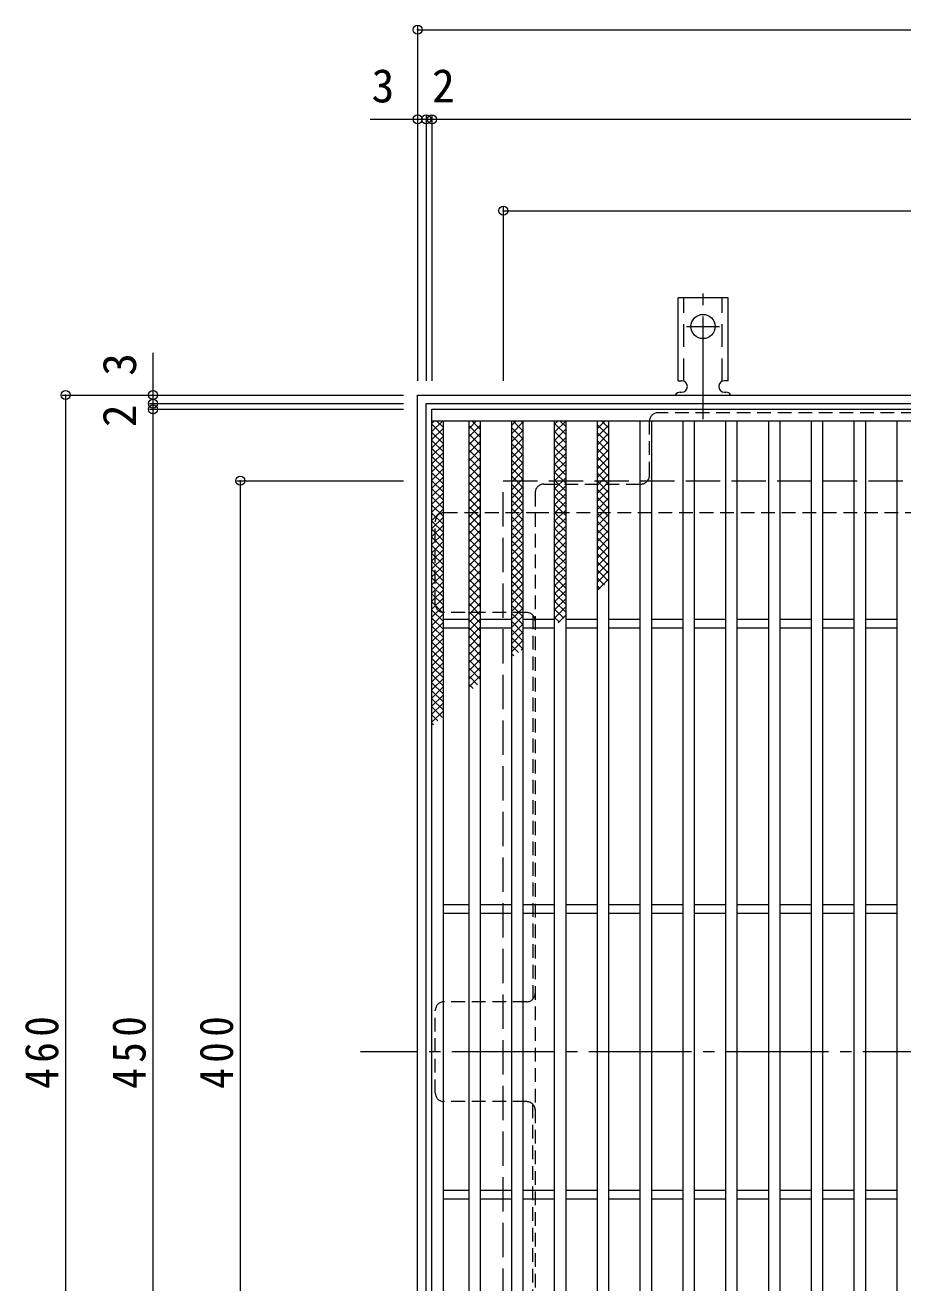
# Model space of a CAD drawing. Units: millimetres at full size, sheet at 1:4; details may follow other scales. Extents: x -862 to 1015, y -780 to 715.
# Drawn here: x -862.2 to -554.7, y 262.2 to 702.7 of the extents above; entities that cross this region are included whole.
import ezdxf
from ezdxf.enums import TextEntityAlignment as Align

# ---------------------------------------------------------------- set-up
doc = ezdxf.new("R2010")
doc.units = ezdxf.units.MM
doc.header["$LTSCALE"] = 4
doc.header["$PDMODE"] = 32
doc.header["$PDSIZE"] = 3.2
for name, pattern in [('CHAIN2', [12, 9, -1, 1, -1]), ('DASHED1', [1.8, 1.2, -0.6]), ('DASHED2', [3, 2, -1]), ('DASHED3', [4, 3, -1])]:
    doc.linetypes.add(name, pattern=pattern)
for name, color, linetype, lineweight in [('A-1_躯体', 2, 'Continuous', 9), ('A-2_仕上', 3, 'Continuous', 9), ('A-4_その他', 7, 'Continuous', 9), ('A-7_ハッチ', 2, 'Continuous', 9), ('A-9_ｸｳﾁｮｳｷ', 6, 'Continuous', 9), ('A-A_ﾊｯﾁ-ﾜｸ', 3, 'Continuous', 9)]:
    doc.layers.add(name, color=color, linetype=linetype, lineweight=lineweight)
doc.styles.add('ＭＳ ゴシック', font='')
doc.styles.get('ＭＳ ゴシック').set_extended_font_data('MS Gothic')

msp = doc.modelspace()

# ---------------------------------------------------------------- linework, layer by layer
at = {"layer": 'A-1_躯体'}
for p, q in [((-724.713, 573.162), (-264.713, 573.162)), ((-724.713, 113.162), (-724.713, 573.162)), ((-721.713, 570.162), (-267.713, 570.162)), ((-721.713, 116.162), (-721.713, 570.162))]:
    msp.add_line(p, q, dxfattribs=at)
at = {"layer": 'A-1_躯体', "linetype": 'DASHED3'}
for p, q in [((-694.713, 543.162), (-294.713, 543.162)), ((-694.713, 143.162), (-694.713, 543.162))]:
    msp.add_line(p, q, dxfattribs=at)
at = {"layer": 'A-2_仕上'}
for p, q in [((-719.713, 118.162), (-719.713, 568.162)), ((-719.713, 568.162), (-269.713, 568.162)), ((-719.713, 564.162), (-269.713, 564.162)), ((-715.713, 122.162), (-715.713, 564.162)), ((-706.715, 122.162), (-706.715, 564.162)), ((-702.715, 122.162), (-702.715, 564.162)), ((-691.714, 122.162), (-691.714, 564.162)), ((-687.715, 122.162), (-687.715, 564.162)), ((-676.714, 122.162), (-676.714, 564.162)), ((-672.714, 122.162), (-672.714, 564.162)), ((-661.714, 122.162), (-661.714, 564.162)), ((-657.714, 122.162), (-657.714, 564.162)), ((-646.714, 122.162), (-646.714, 564.162)), ((-642.714, 122.162), (-642.714, 564.162)), ((-631.714, 122.162), (-631.714, 564.162)), ((-627.714, 122.162), (-627.714, 564.162)), ((-616.714, 122.162), (-616.714, 564.162)), ((-612.714, 122.162), (-612.714, 564.162)), ((-601.714, 122.162), (-601.714, 564.162)), ((-597.714, 122.162), (-597.714, 564.162)), ((-586.714, 122.162), (-586.714, 564.162)), ((-582.714, 122.162), (-582.714, 564.162)), ((-571.714, 122.162), (-571.714, 564.162)), ((-567.714, 122.162), (-567.714, 564.162)), ((-556.713, 122.162), (-556.713, 564.162)), ((-715.713, 494.662), (-706.715, 494.662)), ((-702.715, 494.662), (-691.714, 494.662)), ((-687.715, 494.662), (-676.714, 494.662)), ((-672.714, 494.662), (-661.714, 494.662)), ((-657.714, 494.662), (-646.714, 494.662)), ((-642.714, 494.662), (-631.714, 494.662)), ((-627.714, 494.662), (-616.714, 494.662)), ((-612.714, 494.662), (-601.714, 494.662)), ((-597.714, 494.662), (-586.714, 494.662)), ((-582.714, 494.662), (-571.714, 494.662)), ((-567.714, 494.662), (-556.713, 494.662)), ((-715.713, 491.662), (-706.715, 491.662)), ((-702.715, 491.662), (-691.714, 491.662)), ((-687.715, 491.662), (-676.714, 491.662)), ((-672.714, 491.662), (-661.714, 491.662)), ((-657.714, 491.662), (-646.714, 491.662)), ((-642.714, 491.662), (-631.714, 491.662)), ((-627.714, 491.662), (-616.714, 491.662)), ((-612.714, 491.662), (-601.714, 491.662)), ((-597.714, 491.662), (-586.714, 491.662)), ((-582.714, 491.662), (-571.714, 491.662)), ((-567.714, 491.662), (-556.713, 491.662)), ((-715.713, 394.662), (-706.715, 394.662)), ((-702.715, 394.662), (-691.714, 394.662)), ((-687.715, 394.662), (-676.714, 394.662)), ((-672.714, 394.662), (-661.714, 394.662)), ((-657.714, 394.662), (-646.714, 394.662)), ((-642.714, 394.662), (-631.714, 394.662)), ((-627.714, 394.662), (-616.714, 394.662)), ((-612.714, 394.662), (-601.714, 394.662)), ((-597.714, 394.662), (-586.714, 394.662)), ((-582.714, 394.662), (-571.714, 394.662)), ((-567.714, 394.662), (-556.713, 394.662)), ((-715.713, 391.662), (-706.715, 391.662)), ((-702.715, 391.662), (-691.714, 391.662)), ((-687.715, 391.662), (-676.714, 391.662)), ((-672.714, 391.662), (-661.714, 391.662)), ((-657.714, 391.662), (-646.714, 391.662)), ((-642.714, 391.662), (-631.714, 391.662)), ((-627.714, 391.662), (-616.714, 391.662)), ((-612.714, 391.662), (-601.714, 391.662)), ((-597.714, 391.662), (-586.714, 391.662)), ((-582.714, 391.662), (-571.714, 391.662)), ((-567.714, 391.662), (-556.713, 391.662)), ((-715.713, 294.662), (-706.715, 294.662)), ((-715.713, 291.662), (-706.715, 291.662)), ((-702.715, 294.662), (-691.714, 294.662)), ((-702.715, 291.662), (-691.714, 291.662)), ((-687.715, 294.662), (-676.714, 294.662)), ((-687.715, 291.662), (-676.714, 291.662)), ((-672.714, 294.662), (-661.714, 294.662)), ((-672.714, 291.662), (-661.714, 291.662)), ((-657.714, 294.662), (-646.714, 294.662)), ((-657.714, 291.662), (-646.714, 291.662)), ((-642.714, 294.662), (-631.714, 294.662)), ((-642.714, 291.662), (-631.714, 291.662)), ((-627.714, 294.662), (-616.714, 294.662)), ((-627.714, 291.662), (-616.714, 291.662)), ((-612.714, 294.662), (-601.714, 294.662)), ((-612.714, 291.662), (-601.714, 291.662)), ((-597.714, 294.662), (-586.714, 294.662)), ((-597.714, 291.662), (-586.714, 291.662)), ((-582.714, 294.662), (-571.714, 294.662)), ((-582.714, 291.662), (-571.714, 291.662)), ((-567.714, 294.662), (-556.713, 294.662)), ((-567.714, 291.662), (-556.713, 291.662))]:
    msp.add_line(p, q, dxfattribs=at)
at = {"layer": 'A-4_その他'}
for p, q in [((-724.713, 702.325), (-724.713, 578.162)), ((-724.713, 701.125), (-264.713, 701.125)), ((-741.393, 669.737), (-721.713, 669.737)), ((-721.713, 670.937), (-721.713, 578.162)), ((-721.713, 669.737), (-719.713, 669.737)), ((-719.713, 670.937), (-719.713, 578.162)), ((-719.713, 669.737), (-269.713, 669.737)), ((-694.713, 638.941), (-694.713, 578.162)), ((-694.713, 637.741), (-294.713, 637.741)), ((-817.449, 587.926), (-817.449, 570.162)), ((-849.254, 573.162), (-729.713, 573.162)), ((-848.054, 573.162), (-848.054, 113.162)), ((-818.649, 570.162), (-729.713, 570.162)), ((-817.449, 570.162), (-817.449, 568.162)), ((-818.649, 568.162), (-729.713, 568.162)), ((-817.449, 568.162), (-817.449, 118.162)), ((-788.044, 543.162), (-729.713, 543.162)), ((-786.844, 543.162), (-786.844, 143.162))]:
    msp.add_line(p, q, dxfattribs=at)
for p in [(-724.713, 701.125), (-724.713, 669.737), (-721.713, 669.737), (-719.713, 669.737), (-694.713, 637.741), (-848.054, 573.162), (-817.449, 573.162), (-817.449, 570.162), (-817.449, 568.162), (-786.844, 543.162)]:
    msp.add_point(p, dxfattribs=at)
at = {"layer": 'A-7_ハッチ', "linetype": 'DASHED1'}
for p, q in [((-643.512, 544.966), (-643.512, 563.966)), ((-348.914, 566.966), (-640.512, 566.966)), ((-680.513, 541.966), (-646.512, 541.966)), ((-683.513, 538.966), (-683.513, 147.359)), ((-718.517, 499.965), (-718.517, 528.966)), ((-715.517, 531.966), (-683.513, 531.966)), ((-683.513, 531.966), (-305.913, 531.966)), ((-686.513, 496.965), (-715.517, 496.965)), ((-684.313, 496.004), (-684.313, 361.623)), ((-718.517, 328.662), (-718.517, 357.663)), ((-686.513, 360.663), (-715.517, 360.663)), ((-686.513, 325.662), (-715.517, 325.662)), ((-684.313, 190.32), (-684.313, 324.701))]:
    msp.add_line(p, q, dxfattribs=at)
at = {"layer": 'A-7_ハッチ', "linetype": 'CHAIN2'}
msp.add_line((-244.713, 343.162), (-744.713, 343.162), dxfattribs=at)
at = {"layer": 'A-7_ハッチ', "linetype": 'DASHED1'}
for centre, start, end in [((-640.512, 563.966), 90, 180), ((-680.513, 538.966), 90, 180), ((-646.512, 544.966), 270, 0), ((-715.517, 528.966), 90, 180), ((-715.517, 499.965), 180, 270), ((-686.513, 493.965), 0, 90), ((-686.513, 363.663), 270, 0), ((-715.517, 357.663), 90, 180), ((-715.517, 328.662), 180, 270), ((-686.513, 322.662), 0, 90)]:
    msp.add_arc(centre, 3, start, end, dxfattribs=at)
at = {"layer": 'A-9_ｸｳﾁｮｳｷ'}
for p, q in [((-719.713, 560.372), (-715.923, 564.163)), ((-719.713, 563.201), (-718.751, 564.163)), ((-718.124, 564.163), (-715.713, 561.752)), ((-706.715, 561.487), (-704.039, 564.163)), ((-705.727, 564.163), (-702.715, 561.151)), ((-702.898, 564.163), (-702.715, 563.98)), ((-691.715, 562.555), (-690.106, 564.163)), ((-691.375, 564.163), (-687.714, 560.503)), ((-688.546, 564.163), (-687.714, 563.332)), ((-676.715, 562.946), (-675.498, 564.163)), ((-676.715, 560.118), (-672.714, 564.118)), ((-674.87, 564.163), (-672.714, 562.007)), ((-661.715, 561.413), (-658.964, 564.163)), ((-660.291, 564.163), (-657.714, 561.587)), ((-719.713, 562.923), (-715.713, 558.924)), ((-719.713, 557.544), (-715.713, 561.544)), ((-719.713, 560.095), (-715.713, 556.094)), ((-706.715, 558.659), (-702.715, 562.659)), ((-706.715, 562.323), (-702.715, 558.323)), ((-706.715, 555.83), (-702.715, 559.83)), ((-706.715, 559.494), (-702.715, 555.495)), ((-691.715, 559.726), (-687.714, 563.726)), ((-691.715, 561.675), (-687.714, 557.675)), ((-691.715, 556.898), (-687.714, 560.898)), ((-676.715, 563.179), (-672.714, 559.179)), ((-676.715, 557.289), (-672.714, 561.29)), ((-676.715, 560.351), (-672.714, 556.351)), ((-661.715, 562.759), (-657.714, 558.759)), ((-661.715, 558.585), (-657.714, 562.585)), ((-661.715, 559.93), (-657.714, 555.93)), ((-661.715, 555.757), (-657.714, 559.757)), ((-719.713, 554.715), (-715.713, 558.715)), ((-719.713, 557.267), (-715.713, 553.266)), ((-719.713, 551.887), (-715.713, 555.886)), ((-706.715, 553.002), (-702.715, 557.002)), ((-706.715, 556.666), (-702.715, 552.666)), ((-691.715, 558.846), (-687.714, 554.846)), ((-691.715, 554.07), (-687.714, 558.069)), ((-691.715, 556.018), (-687.714, 552.018)), ((-691.715, 551.241), (-687.714, 555.241)), ((-676.715, 554.461), (-672.714, 558.461)), ((-676.715, 557.522), (-672.714, 553.522)), ((-676.715, 551.633), (-672.714, 555.632)), ((-661.715, 557.102), (-657.714, 553.102)), ((-661.715, 552.928), (-657.714, 556.928)), ((-719.713, 554.438), (-715.713, 550.438)), ((-719.713, 549.058), (-715.713, 553.058)), ((-719.713, 551.61), (-715.713, 547.61)), ((-706.715, 550.173), (-702.715, 554.174)), ((-706.715, 553.838), (-702.715, 549.837)), ((-706.715, 547.345), (-702.715, 551.345)), ((-706.715, 551.009), (-702.715, 547.009)), ((-691.715, 553.19), (-687.714, 549.189)), ((-691.715, 548.413), (-687.714, 552.413)), ((-676.715, 554.694), (-672.714, 550.693)), ((-676.715, 548.804), (-672.714, 552.804)), ((-676.715, 551.865), (-672.714, 547.865)), ((-661.715, 554.274), (-657.714, 550.273)), ((-661.715, 550.1), (-657.714, 554.1)), ((-661.715, 551.445), (-657.714, 547.445)), ((-661.715, 547.271), (-657.714, 551.271)), ((-719.713, 546.23), (-715.713, 550.23)), ((-719.713, 548.781), (-715.713, 544.781)), ((-719.713, 543.402), (-715.713, 547.402)), ((-706.715, 544.516), (-702.715, 548.516)), ((-706.715, 548.18), (-702.715, 544.18)), ((-691.715, 550.361), (-687.714, 546.361)), ((-691.715, 545.584), (-687.714, 549.585)), ((-691.715, 547.532), (-687.714, 543.533)), ((-691.715, 542.756), (-687.714, 546.756)), ((-676.715, 545.976), (-672.714, 549.976)), ((-676.715, 549.037), (-672.714, 545.037)), ((-676.715, 543.147), (-672.714, 547.147)), ((-661.715, 548.616), (-657.714, 544.617)), ((-661.715, 544.443), (-657.714, 548.443)), ((-719.713, 545.953), (-715.713, 541.953)), ((-719.713, 540.573), (-715.713, 544.573)), ((-719.713, 543.124), (-715.713, 539.125)), ((-706.715, 541.688), (-702.715, 545.688)), ((-706.715, 545.352), (-702.715, 541.352)), ((-706.715, 538.86), (-702.715, 542.86)), ((-706.715, 542.524), (-702.715, 538.524)), ((-691.715, 544.704), (-687.714, 540.704)), ((-691.715, 539.927), (-687.714, 543.927)), ((-691.715, 541.876), (-687.714, 537.876)), ((-676.715, 546.208), (-672.714, 542.208)), ((-676.715, 540.319), (-672.714, 544.319)), ((-676.715, 543.38), (-672.714, 539.38)), ((-661.715, 545.788), (-657.714, 541.788)), ((-661.715, 541.614), (-657.714, 545.614)), ((-661.715, 542.96), (-657.714, 538.96)), ((-661.715, 538.786), (-657.714, 542.786)), ((-719.713, 537.744), (-715.713, 541.745)), ((-719.713, 540.296), (-715.713, 536.296)), ((-719.713, 534.916), (-715.713, 538.917)), ((-719.713, 537.468), (-715.713, 533.467)), ((-706.715, 536.031), (-702.715, 540.031)), ((-706.715, 539.695), (-702.715, 535.696)), ((-691.715, 537.099), (-687.714, 541.099)), ((-691.715, 539.047), (-687.714, 535.047)), ((-691.715, 534.271), (-687.714, 538.271)), ((-676.715, 537.49), (-672.714, 541.491)), ((-676.715, 540.551), (-672.714, 536.552)), ((-676.715, 534.662), (-672.714, 538.662)), ((-676.715, 537.723), (-672.714, 533.723)), ((-661.715, 540.131), (-657.714, 536.132)), ((-661.715, 535.958), (-657.714, 539.958)), ((-719.713, 532.088), (-715.713, 536.087)), ((-719.713, 534.639), (-715.713, 530.639)), ((-719.713, 529.259), (-715.713, 533.259)), ((-706.715, 533.203), (-702.715, 537.203)), ((-706.715, 536.867), (-702.715, 532.867)), ((-706.715, 530.374), (-702.715, 534.375)), ((-706.715, 534.039), (-702.715, 530.038)), ((-691.715, 536.219), (-687.714, 532.219)), ((-691.715, 531.442), (-687.714, 535.442)), ((-691.715, 533.391), (-687.714, 529.39)), ((-676.715, 531.834), (-672.714, 535.833)), ((-676.715, 534.895), (-672.714, 530.894)), ((-661.715, 537.303), (-657.714, 533.303)), ((-661.715, 533.129), (-657.714, 537.129)), ((-661.715, 534.475), (-657.714, 530.474)), ((-661.715, 530.301), (-657.714, 534.301)), ((-719.713, 531.811), (-715.713, 527.811)), ((-719.713, 526.431), (-715.713, 530.431)), ((-719.713, 528.982), (-715.713, 524.982)), ((-706.715, 527.546), (-702.715, 531.546)), ((-706.715, 531.21), (-702.715, 527.21)), ((-706.715, 524.717), (-702.715, 528.717)), ((-691.715, 528.614), (-687.714, 532.614)), ((-691.715, 530.562), (-687.714, 526.562)), ((-691.715, 525.785), (-687.714, 529.786)), ((-676.715, 529.005), (-672.714, 533.005)), ((-676.715, 532.066), (-672.714, 528.066)), ((-676.715, 526.177), (-672.714, 530.177)), ((-676.715, 529.238), (-672.714, 525.238)), ((-661.715, 531.646), (-657.714, 527.646)), ((-661.715, 527.472), (-657.714, 531.472)), ((-661.715, 528.817), (-657.714, 524.818)), ((-661.715, 524.644), (-657.714, 528.644)), ((-719.713, 523.603), (-715.713, 527.603)), ((-719.713, 526.154), (-715.713, 522.154)), ((-719.713, 520.774), (-715.713, 524.774)), ((-706.715, 528.381), (-702.715, 524.382)), ((-706.715, 521.889), (-702.715, 525.889)), ((-706.715, 525.553), (-702.715, 521.553)), ((-691.715, 527.734), (-687.714, 523.734)), ((-691.715, 522.957), (-687.714, 526.957)), ((-691.715, 524.905), (-687.714, 520.905)), ((-676.715, 523.348), (-672.714, 527.348)), ((-676.715, 526.409), (-672.714, 522.409)), ((-676.715, 520.52), (-672.714, 524.52)), ((-661.715, 525.989), (-657.714, 521.989)), ((-661.715, 521.816), (-657.714, 525.815)), ((-719.713, 523.325), (-715.713, 519.326)), ((-719.713, 517.945), (-715.713, 521.946)), ((-719.713, 520.497), (-715.713, 516.497)), ((-706.715, 519.061), (-702.715, 523.061)), ((-706.715, 522.725), (-702.715, 518.725)), ((-706.715, 516.233), (-702.715, 520.232)), ((-706.715, 519.897), (-702.715, 515.897)), ((-691.715, 520.128), (-687.714, 524.128)), ((-691.715, 522.077), (-687.714, 518.077)), ((-691.715, 517.3), (-687.714, 521.3)), ((-676.715, 523.581), (-672.714, 519.581)), ((-676.715, 517.691), (-672.714, 521.692)), ((-676.715, 520.752), (-672.714, 516.753)), ((-661.715, 523.161), (-657.714, 519.161)), ((-661.715, 518.987), (-657.714, 522.987)), ((-661.715, 520.333), (-657.714, 516.333)), ((-661.715, 516.158), (-657.714, 520.159)), ((-719.713, 515.117), (-715.713, 519.117)), ((-719.713, 517.669), (-715.713, 513.669)), ((-719.713, 512.289), (-715.713, 516.289)), ((-706.715, 513.404), (-702.715, 517.404)), ((-706.715, 517.068), (-702.715, 513.068)), ((-691.715, 519.248), (-687.714, 515.249)), ((-691.715, 514.472), (-687.714, 518.472)), ((-691.715, 516.42), (-687.714, 512.42)), ((-691.715, 511.644), (-687.714, 515.643)), ((-676.715, 514.863), (-672.714, 518.863)), ((-676.715, 517.924), (-672.714, 513.924)), ((-676.715, 512.035), (-672.714, 516.034)), ((-661.715, 517.504), (-657.714, 513.504)), ((-661.715, 513.33), (-657.714, 517.331)), ((-719.713, 514.84), (-715.713, 510.84)), ((-719.713, 509.46), (-715.713, 513.46)), ((-719.713, 512.012), (-715.713, 508.012)), ((-706.715, 510.575), (-702.715, 514.576)), ((-706.715, 514.24), (-702.715, 510.239)), ((-706.715, 507.747), (-702.715, 511.747)), ((-706.715, 511.411), (-702.715, 507.411)), ((-691.715, 513.592), (-687.714, 509.591)), ((-691.715, 508.814), (-687.714, 512.815)), ((-676.715, 515.096), (-672.714, 511.096)), ((-676.715, 509.206), (-672.714, 513.206)), ((-676.715, 512.267), (-672.714, 508.267)), ((-661.715, 514.676), (-657.714, 510.675)), ((-661.715, 510.502), (-657.714, 514.501)), ((-661.715, 511.847), (-657.714, 507.847)), ((-661.715, 507.673), (-657.714, 511.673)), ((-719.713, 506.632), (-715.713, 510.632)), ((-719.713, 509.184), (-715.713, 505.183)), ((-719.713, 503.804), (-715.713, 507.804)), ((-706.715, 504.919), (-702.715, 508.918)), ((-706.715, 508.583), (-702.715, 504.583)), ((-691.715, 510.763), (-687.714, 506.763)), ((-691.715, 505.986), (-687.714, 509.987)), ((-691.715, 507.934), (-687.714, 503.935)), ((-691.715, 503.158), (-687.714, 507.158)), ((-676.715, 506.378), (-672.714, 510.378)), ((-676.715, 509.439), (-672.714, 505.439)), ((-676.715, 503.55), (-672.714, 507.549)), ((-661.715, 509.019), (-659.258, 506.563)), ((-661.715, 504.845), (-657.714, 508.845)), ((-719.713, 506.355), (-715.713, 502.355)), ((-719.713, 500.975), (-715.713, 504.975)), ((-719.713, 503.526), (-715.713, 499.527)), ((-706.715, 502.09), (-702.715, 506.09)), ((-706.715, 505.754), (-702.715, 501.754)), ((-706.715, 499.262), (-702.715, 503.262)), ((-706.715, 502.926), (-702.715, 498.926)), ((-691.715, 505.106), (-687.714, 501.106)), ((-691.715, 500.33), (-687.714, 504.329)), ((-691.715, 502.278), (-687.714, 498.278)), ((-676.715, 506.611), (-672.714, 502.61)), ((-676.715, 500.721), (-672.714, 504.721)), ((-676.715, 503.782), (-672.714, 499.782)), ((-661.715, 506.19), (-660.846, 505.322)), ((-719.713, 498.146), (-715.713, 502.147)), ((-719.713, 500.698), (-715.713, 496.698)), ((-719.713, 495.318), (-715.713, 499.318)), ((-719.713, 497.87), (-715.713, 493.87)), ((-706.715, 496.434), (-702.715, 500.433)), ((-706.715, 500.097), (-702.715, 496.098)), ((-691.715, 497.501), (-687.714, 501.501)), ((-691.715, 499.45), (-687.714, 495.45)), ((-691.715, 494.673), (-687.714, 498.673)), ((-676.715, 497.892), (-672.714, 501.893)), ((-676.715, 500.953), (-672.714, 496.954)), ((-676.715, 495.064), (-672.714, 499.064)), ((-676.715, 498.125), (-673.552, 494.964)), ((-719.713, 492.49), (-715.713, 496.49)), ((-719.713, 495.041), (-715.713, 491.041)), ((-719.713, 489.662), (-715.713, 493.661)), ((-706.715, 493.605), (-702.715, 497.605)), ((-706.715, 497.269), (-702.715, 493.269)), ((-706.715, 490.776), (-702.715, 494.777)), ((-706.715, 494.441), (-702.715, 490.44)), ((-691.715, 496.621), (-687.714, 492.621)), ((-691.715, 491.844), (-687.714, 495.844)), ((-691.715, 493.793), (-687.714, 489.792)), ((-676.715, 495.297), (-675.141, 493.723)), ((-675.531, 493.419), (-672.714, 496.235)), ((-719.713, 492.213), (-715.713, 488.213)), ((-719.713, 486.833), (-715.713, 490.833)), ((-719.713, 489.385), (-715.713, 485.384)), ((-706.715, 487.948), (-702.715, 491.948)), ((-706.715, 491.612), (-702.715, 487.612)), ((-706.715, 485.12), (-702.715, 489.12)), ((-691.715, 489.015), (-687.714, 493.016)), ((-691.715, 490.964), (-687.714, 486.964)), ((-691.715, 486.187), (-687.714, 490.187)), ((-719.713, 484.005), (-715.713, 488.005)), ((-719.713, 486.556), (-715.713, 482.556)), ((-719.713, 481.176), (-715.713, 485.176)), ((-706.715, 488.784), (-702.715, 484.784)), ((-706.715, 482.291), (-702.715, 486.291)), ((-706.715, 485.955), (-702.715, 481.955)), ((-691.715, 488.136), (-687.847, 484.269)), ((-691.715, 483.359), (-687.714, 487.359)), ((-691.715, 485.307), (-689.435, 483.028)), ((-719.713, 483.727), (-715.713, 479.728)), ((-719.713, 478.348), (-715.713, 482.348)), ((-719.713, 480.899), (-715.713, 476.899)), ((-706.715, 479.463), (-702.715, 483.463)), ((-706.715, 483.127), (-702.715, 479.127)), ((-706.715, 476.635), (-702.715, 480.635)), ((-706.715, 480.298), (-702.715, 476.299)), ((-691.715, 482.479), (-691.024, 481.789)), ((-688.437, 483.809), (-687.714, 484.53)), ((-719.713, 475.519), (-715.713, 479.519)), ((-719.713, 478.071), (-715.713, 474.071)), ((-719.713, 472.691), (-715.713, 476.691)), ((-706.715, 473.806), (-702.715, 477.806)), ((-706.715, 477.47), (-702.715, 473.47)), ((-719.713, 475.242), (-715.713, 471.243)), ((-719.713, 469.863), (-715.713, 473.863)), ((-719.713, 472.414), (-715.713, 468.414)), ((-706.715, 470.977), (-702.715, 474.978)), ((-706.715, 474.642), (-703.73, 471.657)), ((-706.715, 471.813), (-705.318, 470.417)), ((-719.713, 467.034), (-715.713, 471.034)), ((-719.713, 469.586), (-715.713, 465.585)), ((-719.713, 464.206), (-715.713, 468.206)), ((-719.713, 466.758), (-715.713, 462.757)), ((-719.713, 461.377), (-715.713, 465.377)), ((-719.713, 463.928), (-716.023, 460.239)), ((-719.713, 458.549), (-715.713, 462.549)), ((-719.713, 461.1), (-717.611, 458.998)), ((-719.713, 458.272), (-719.199, 457.758))]:
    msp.add_line(p, q, dxfattribs=at)
at = {"layer": 'A-A_ﾊｯﾁ-ﾜｸ', "color": 7, "linetype": 'CHAIN2'}
for p, q in [((-624.713, 564.694), (-624.713, 612.095)), ((-630.489, 597.162), (-618.937, 597.162))]:
    msp.add_line(p, q, dxfattribs=at)
at = {"layer": 'A-A_ﾊｯﾁ-ﾜｸ'}
for p, q in [((-633.463, 578.162), (-633.463, 607.162)), ((-615.963, 607.162), (-633.463, 607.162)), ((-615.963, 578.162), (-615.963, 607.162)), ((-633.463, 578.162), (-632.213, 578.162)), ((-615.963, 578.162), (-617.213, 578.162)), ((-632.713, 574.162), (-632.213, 574.162)), ((-617.218, 574.162), (-616.704, 574.162))]:
    msp.add_line(p, q, dxfattribs=at)
at = {"layer": 'A-A_ﾊｯﾁ-ﾜｸ', "linetype": 'DASHED2'}
for p, q in [((-631.463, 578.016), (-631.463, 607.162)), ((-617.963, 578.016), (-617.963, 607.162))]:
    msp.add_line(p, q, dxfattribs=at)
at = {"layer": 'A-A_ﾊｯﾁ-ﾜｸ'}
msp.add_circle((-624.713, 597.162), 4.25, dxfattribs=at)
for centre, start, end in [((-632.213, 576.162), 270, 90), ((-617.213, 576.162), 90, 269.86671), ((-632.713, 572.162), 90.27597, 150.00049), ((-616.713, 572.162), 29.99928, 89.75838)]:
    msp.add_arc(centre, 2, start, end, dxfattribs=at)

# ---------------------------------------------------------------- texts
at = {"layer": 'A-4_その他', "color": 2, "style": 'ＭＳ ゴシック'}
for s, p in [('3', (-740.842, 672.137)), ('2', (-719.671, 672.137))]:
    msp.add_text(s, height=11.73, dxfattribs=at).set_placement(p, align=Align.BOTTOM_LEFT)
for s, p in [('3', (-819.849, 579.887)), ('2', (-819.849, 561.926))]:
    msp.add_text(s, height=11.73, rotation=90, dxfattribs=at).set_placement(p, align=Align.BOTTOM_LEFT)
at = {"layer": 'A-4_その他', "color": 2, "char_height": 11.73, "attachment_point": 7, "rotation": 90, "style": 'ＭＳ ゴシック'}
for s, insert in [('\\T1.27;\\W0.9;460', (-850.454, 330.162)), ('\\T1.27;\\W0.9;450', (-819.849, 330.162)), ('\\T1.27;\\W0.9;400', (-789.244, 330.162))]:
    msp.add_mtext(s, dxfattribs=dict(at, insert=insert))

doc.saveas('drawing.dxf')
